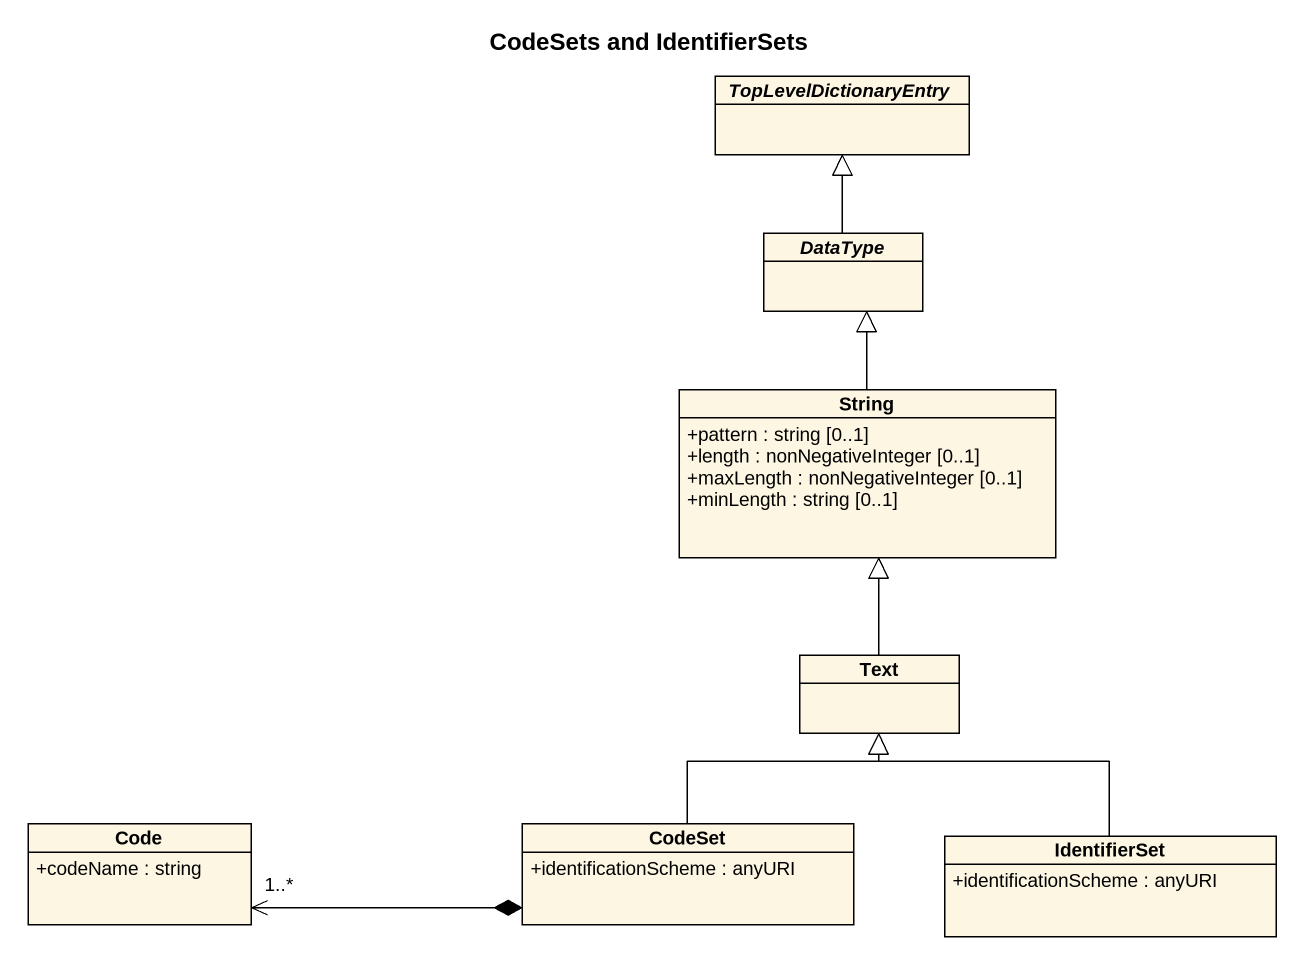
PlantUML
@startuml
title CodeSets and IdentifierSets
hide circle
hide empty members
skinparam classAttributeIconSize 0
abstract class TopLevelDictionaryEntry
abstract class DataType
class String {
  +pattern : string [0..1]
  +length : nonNegativeInteger [0..1]
  +maxLength : nonNegativeInteger [0..1]
  +minLength : string [0..1]
}
class Text
class Code {
  +codeName : string
}
class CodeSet {
  +identificationScheme : anyURI
}
class IdentifierSet {
  +identificationScheme : anyURI
}
DataType -up-|> TopLevelDictionaryEntry
String -up-|> DataType
Text -up-|> String
CodeSet -up-|> Text
CodeSet *-left-> "1..*" Code
IdentifierSet -up-|> Text
@enduml
